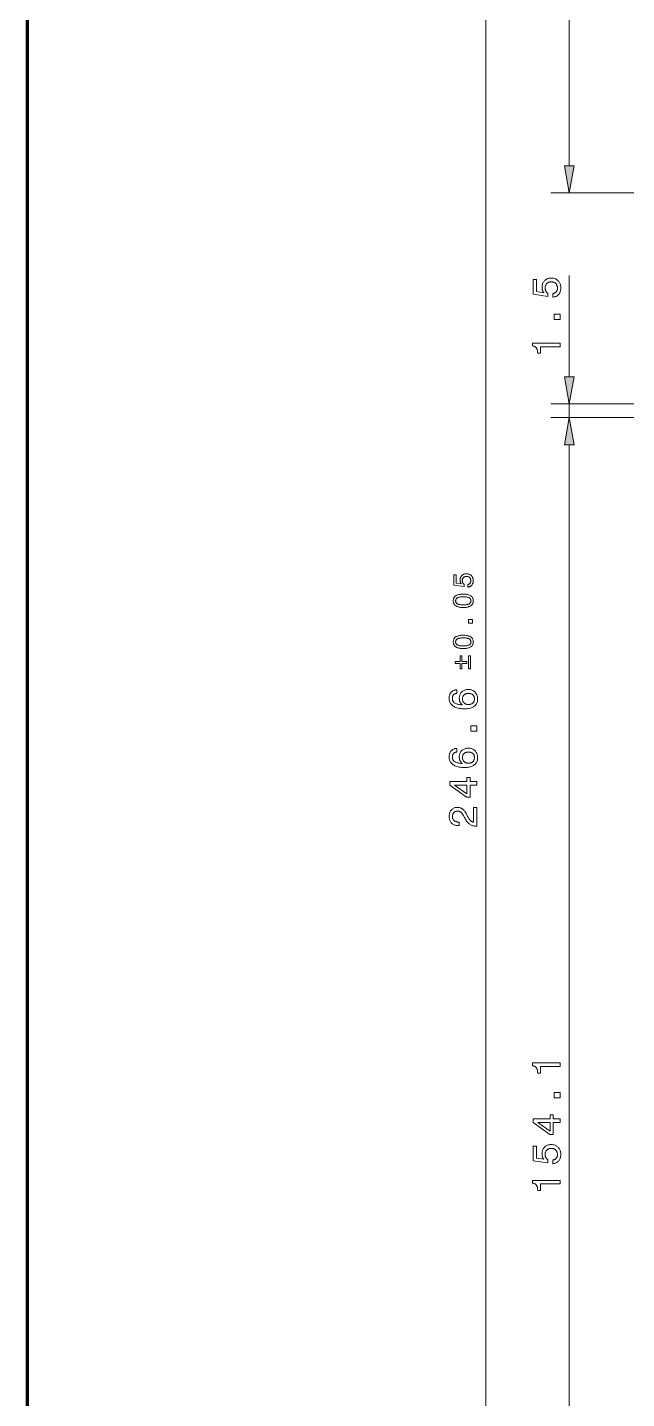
# Model space of a CAD drawing. Extents: x 5 to 409, y 5 to 583.
# Drawn here: x 5 to 70.3, y 239.7 to 389.2 of the extents above; entities that cross this region are included whole.
import ezdxf

# ---------------------------------------------------------------- set-up
doc = ezdxf.new("R2010")
doc.units = 0
doc.layers.add('DIMENSIONS', color=2, linetype='Continuous', lineweight=25)
doc.layers.add('OUTLINE', color=7, linetype='Continuous', lineweight=70)

msp = doc.modelspace()

# ---------------------------------------------------------------- linework, layer by layer
at = {"layer": 'DIMENSIONS', "lineweight": 13}
for p, q in [((54.98, 195.51), (54.98, 436.2)), ((64.06, 374.11), (64.06, 436.2)), ((111.7, 371.16), (62.06, 371.16)), ((98.2, 348.16), (62.06, 348.16)), ((98.2, 346.66), (62.06, 346.66)), ((98.2, 346.66), (62.06, 346.66)), ((64.06, 195.51), (64.06, 343.7))]:
    msp.add_line(p, q, dxfattribs=at)
at = {"layer": 'DIMENSIONS', "lineweight": 13, "ltscale": 0.276098}
msp.add_line((64.06, 351.11), (64.06, 362.16), dxfattribs=at)
at = {"layer": 'DIMENSIONS', "lineweight": 13, "ltscale": 0.0375}
msp.add_line((64.06, 346.66), (64.06, 348.16), dxfattribs=at)
at = {"layer": 'DIMENSIONS', "lineweight": 13, "ltscale": 0.05114}
msp.add_line((64.06, 341.66), (64.06, 343.7), dxfattribs=at)
at = {"layer": 'DIMENSIONS', "lineweight": 13}
for points in [[(63.53, 374.11), (64.06, 371.16), (64.58, 374.11)], [(62.27, 359.78), (62.27, 360.18), (62.32, 360.19), (62.36, 360.2), (62.4, 360.22), (62.44, 360.23), (62.48, 360.25), (62.52, 360.27), (62.55, 360.29), (62.58, 360.32), (62.61, 360.35), (62.64, 360.38), (62.66, 360.41), (62.69, 360.45), (62.71, 360.48), (62.72, 360.52), (62.74, 360.56), (62.75, 360.6), (62.76, 360.64), (62.77, 360.69), (62.77, 360.74), (62.77, 360.78), (62.77, 360.84), (62.76, 360.9), (62.75, 360.95), (62.74, 361.01), (62.72, 361.06), (62.7, 361.1), (62.68, 361.15), (62.65, 361.19), (62.62, 361.23), (62.59, 361.27), (62.55, 361.3), (62.51, 361.34), (62.47, 361.36), (62.42, 361.39), (62.37, 361.41), (62.33, 361.42), (62.27, 361.44), (62.22, 361.45), (62.16, 361.45), (62.1, 361.45), (62.04, 361.45), (61.99, 361.45), (61.93, 361.44), (61.88, 361.42), (61.83, 361.41), (61.78, 361.39), (61.74, 361.36), (61.69, 361.34), (61.65, 361.31), (61.62, 361.27), (61.58, 361.23), (61.55, 361.19), (61.52, 361.15), (61.5, 361.11), (61.48, 361.06), (61.46, 361.01), (61.45, 360.96), (61.44, 360.9), (61.44, 360.84), (61.44, 360.78), (61.44, 360.75), (61.44, 360.72), (61.44, 360.68), (61.45, 360.65), (61.45, 360.62), (61.46, 360.59), (61.47, 360.55), (61.48, 360.52), (61.49, 360.49), (61.51, 360.47), (61.52, 360.44), (61.54, 360.41), (61.55, 360.38), (61.57, 360.36), (61.59, 360.33), (61.61, 360.31), (61.64, 360.28), (61.66, 360.26), (61.69, 360.24), (61.71, 360.21), (61.71, 359.87), (60.12, 360.11), (60.12, 361.71), (60.48, 361.71), (60.48, 360.39), (61.28, 360.27), (61.27, 360.3), (61.25, 360.32), (61.23, 360.34), (61.22, 360.37), (61.2, 360.39), (61.19, 360.42), (61.17, 360.44), (61.16, 360.47), (61.15, 360.5), (61.14, 360.53), (61.13, 360.56), (61.12, 360.59), (61.11, 360.62), (61.11, 360.65), (61.1, 360.68), (61.1, 360.71), (61.09, 360.75), (61.09, 360.78), (61.09, 360.81), (61.09, 360.85), (61.09, 360.94), (61.1, 361.03), (61.11, 361.11), (61.13, 361.19), (61.16, 361.26), (61.19, 361.34), (61.22, 361.41), (61.27, 361.47), (61.31, 361.53), (61.36, 361.59), (61.42, 361.64), (61.48, 361.69), (61.54, 361.73), (61.61, 361.77), (61.68, 361.8), (61.75, 361.83), (61.83, 361.85), (61.91, 361.86), (62, 361.87), (62.08, 361.87), (62.18, 361.87), (62.26, 361.86), (62.35, 361.85), (62.43, 361.82), (62.51, 361.8), (62.59, 361.77), (62.66, 361.73), (62.72, 361.68), (62.79, 361.63), (62.85, 361.57), (62.9, 361.51), (62.95, 361.45), (63, 361.38), (63.04, 361.31), (63.07, 361.23), (63.09, 361.15), (63.12, 361.07), (63.13, 360.98), (63.14, 360.89), (63.14, 360.8), (63.14, 360.71), (63.13, 360.63), (63.12, 360.56), (63.1, 360.48), (63.08, 360.41), (63.06, 360.34), (63.02, 360.27), (62.99, 360.21), (62.95, 360.15), (62.9, 360.09), (62.85, 360.04), (62.8, 359.99), (62.75, 359.95), (62.69, 359.91), (62.63, 359.88), (62.56, 359.85), (62.49, 359.82), (62.42, 359.81), (62.35, 359.79)], [(63.06, 357.36), (62.41, 357.36), (62.41, 357.95), (63.06, 357.95)], [(63.06, 354.38), (60.92, 354.38), (60.92, 353.68), (60.62, 353.68), (60.61, 353.76), (60.61, 353.83), (60.6, 353.89), (60.59, 353.96), (60.58, 354.02), (60.56, 354.07), (60.54, 354.12), (60.52, 354.17), (60.5, 354.21), (60.47, 354.25), (60.44, 354.29), (60.41, 354.32), (60.38, 354.35), (60.34, 354.38), (60.3, 354.4), (60.25, 354.42), (60.2, 354.44), (60.15, 354.46), (60.09, 354.47), (60.04, 354.48), (60.04, 354.77), (63.06, 354.77)], [(63.53, 351.11), (64.06, 348.16), (64.58, 351.11)], [(64.58, 343.7), (64.06, 346.66), (63.53, 343.7)], [(64.58, 343.7), (64.06, 346.66), (63.53, 343.7)], [(52.99, 328.18), (52.99, 328.46), (53.02, 328.47), (53.05, 328.48), (53.08, 328.49), (53.11, 328.5), (53.13, 328.51), (53.16, 328.52), (53.18, 328.54), (53.2, 328.56), (53.22, 328.58), (53.24, 328.6), (53.26, 328.62), (53.28, 328.65), (53.29, 328.67), (53.3, 328.7), (53.31, 328.73), (53.32, 328.76), (53.33, 328.79), (53.33, 328.82), (53.33, 328.85), (53.33, 328.88), (53.33, 328.92), (53.33, 328.96), (53.32, 329), (53.31, 329.04), (53.3, 329.07), (53.29, 329.11), (53.27, 329.14), (53.25, 329.17), (53.23, 329.2), (53.21, 329.22), (53.18, 329.25), (53.15, 329.27), (53.12, 329.29), (53.09, 329.31), (53.06, 329.32), (53.02, 329.33), (52.99, 329.34), (52.95, 329.35), (52.91, 329.35), (52.87, 329.35), (52.83, 329.35), (52.79, 329.35), (52.75, 329.34), (52.71, 329.33), (52.68, 329.32), (52.64, 329.31), (52.61, 329.29), (52.58, 329.27), (52.55, 329.25), (52.53, 329.22), (52.5, 329.2), (52.48, 329.17), (52.46, 329.14), (52.45, 329.11), (52.43, 329.08), (52.42, 329.04), (52.41, 329), (52.41, 328.97), (52.4, 328.93), (52.4, 328.88), (52.4, 328.86), (52.4, 328.84), (52.41, 328.81), (52.41, 328.79), (52.41, 328.77), (52.42, 328.74), (52.42, 328.72), (52.43, 328.7), (52.44, 328.68), (52.45, 328.66), (52.46, 328.64), (52.47, 328.62), (52.48, 328.6), (52.5, 328.58), (52.51, 328.57), (52.52, 328.55), (52.54, 328.53), (52.56, 328.51), (52.58, 328.5), (52.59, 328.48), (52.59, 328.24), (51.48, 328.41), (51.48, 329.53), (51.73, 329.53), (51.73, 328.61), (52.29, 328.53), (52.28, 328.54), (52.27, 328.56), (52.26, 328.57), (52.25, 328.59), (52.24, 328.61), (52.23, 328.63), (52.22, 328.65), (52.21, 328.66), (52.2, 328.68), (52.19, 328.7), (52.19, 328.72), (52.18, 328.75), (52.18, 328.77), (52.17, 328.79), (52.17, 328.81), (52.16, 328.83), (52.16, 328.86), (52.16, 328.88), (52.16, 328.9), (52.16, 328.93), (52.16, 328.99), (52.17, 329.05), (52.18, 329.11), (52.19, 329.17), (52.21, 329.22), (52.23, 329.27), (52.25, 329.32), (52.28, 329.36), (52.31, 329.41), (52.35, 329.45), (52.39, 329.49), (52.43, 329.52), (52.48, 329.55), (52.52, 329.57), (52.57, 329.6), (52.62, 329.61), (52.68, 329.63), (52.73, 329.64), (52.79, 329.64), (52.85, 329.64), (52.92, 329.64), (52.98, 329.64), (53.04, 329.63), (53.1, 329.61), (53.15, 329.59), (53.21, 329.57), (53.26, 329.54), (53.3, 329.51), (53.35, 329.48), (53.39, 329.44), (53.43, 329.39), (53.46, 329.35), (53.49, 329.3), (53.52, 329.25), (53.54, 329.2), (53.56, 329.14), (53.58, 329.08), (53.59, 329.02), (53.59, 328.96), (53.59, 328.89), (53.59, 328.83), (53.59, 328.78), (53.58, 328.72), (53.57, 328.67), (53.55, 328.62), (53.53, 328.57), (53.51, 328.53), (53.49, 328.48), (53.46, 328.44), (53.43, 328.4), (53.39, 328.36), (53.36, 328.33), (53.32, 328.3), (53.28, 328.27), (53.23, 328.25), (53.19, 328.23), (53.14, 328.21), (53.09, 328.2), (53.04, 328.19)], [(52.51, 325.96), (52.41, 325.97), (52.31, 325.97), (52.21, 325.98), (52.12, 325.99), (52.04, 326.01), (51.96, 326.03), (51.89, 326.06), (51.82, 326.08), (51.76, 326.12), (51.7, 326.15), (51.65, 326.19), (51.6, 326.23), (51.56, 326.28), (51.52, 326.33), (51.49, 326.38), (51.47, 326.43), (51.45, 326.49), (51.43, 326.56), (51.42, 326.62), (51.42, 326.69), (51.42, 326.76), (51.43, 326.83), (51.45, 326.89), (51.46, 326.95), (51.49, 327.01), (51.52, 327.06), (51.56, 327.11), (51.6, 327.15), (51.64, 327.2), (51.7, 327.23), (51.75, 327.27), (51.82, 327.3), (51.89, 327.33), (51.96, 327.35), (52.04, 327.37), (52.12, 327.39), (52.21, 327.4), (52.31, 327.41), (52.41, 327.42), (52.51, 327.42), (52.61, 327.42), (52.71, 327.41), (52.81, 327.4), (52.9, 327.39), (52.98, 327.37), (53.06, 327.35), (53.13, 327.33), (53.2, 327.3), (53.26, 327.27), (53.32, 327.23), (53.37, 327.2), (53.42, 327.15), (53.46, 327.11), (53.5, 327.06), (53.53, 327.01), (53.55, 326.95), (53.57, 326.89), (53.58, 326.83), (53.59, 326.76), (53.59, 326.69), (53.59, 326.62), (53.58, 326.56), (53.57, 326.49), (53.55, 326.43), (53.53, 326.38), (53.5, 326.33), (53.46, 326.28), (53.42, 326.23), (53.37, 326.19), (53.32, 326.15), (53.26, 326.12), (53.2, 326.08), (53.13, 326.06), (53.06, 326.03), (52.98, 326.01), (52.89, 325.99), (52.81, 325.98), (52.71, 325.97), (52.61, 325.97)], [(52.51, 326.25), (52.59, 326.25), (52.67, 326.26), (52.75, 326.26), (52.82, 326.27), (52.89, 326.28), (52.95, 326.29), (53, 326.31), (53.06, 326.32), (53.1, 326.34), (53.15, 326.36), (53.18, 326.38), (53.22, 326.41), (53.25, 326.43), (53.27, 326.46), (53.3, 326.5), (53.31, 326.53), (53.33, 326.57), (53.34, 326.61), (53.34, 326.65), (53.35, 326.69), (53.34, 326.74), (53.34, 326.78), (53.33, 326.82), (53.31, 326.85), (53.3, 326.89), (53.27, 326.92), (53.25, 326.95), (53.22, 326.98), (53.19, 327), (53.15, 327.02), (53.11, 327.04), (53.06, 327.06), (53.01, 327.08), (52.95, 327.09), (52.89, 327.1), (52.82, 327.11), (52.75, 327.12), (52.68, 327.12), (52.6, 327.13), (52.51, 327.13), (52.42, 327.13), (52.34, 327.12), (52.27, 327.12), (52.2, 327.11), (52.13, 327.1), (52.07, 327.09), (52.01, 327.08), (51.96, 327.06), (51.91, 327.04), (51.87, 327.02), (51.83, 327), (51.8, 326.98), (51.77, 326.95), (51.74, 326.92), (51.72, 326.89), (51.7, 326.85), (51.69, 326.82), (51.68, 326.78), (51.67, 326.74), (51.67, 326.69), (51.67, 326.65), (51.68, 326.61), (51.69, 326.57), (51.7, 326.53), (51.72, 326.5), (51.74, 326.46), (51.77, 326.43), (51.8, 326.41), (51.83, 326.38), (51.87, 326.36), (51.92, 326.34), (51.96, 326.32), (52.02, 326.31), (52.07, 326.29), (52.13, 326.28), (52.2, 326.27), (52.27, 326.26), (52.35, 326.26), (52.43, 326.25)], [(53.53, 324.25), (53.08, 324.25), (53.08, 324.66), (53.53, 324.66)], [(52.51, 321.49), (52.41, 321.49), (52.31, 321.49), (52.21, 321.5), (52.12, 321.52), (52.04, 321.53), (51.96, 321.55), (51.89, 321.58), (51.82, 321.61), (51.76, 321.64), (51.7, 321.67), (51.65, 321.71), (51.6, 321.75), (51.56, 321.8), (51.52, 321.85), (51.49, 321.9), (51.47, 321.96), (51.45, 322.02), (51.43, 322.08), (51.42, 322.15), (51.42, 322.21), (51.42, 322.28), (51.43, 322.35), (51.45, 322.41), (51.46, 322.47), (51.49, 322.53), (51.52, 322.58), (51.56, 322.63), (51.6, 322.68), (51.64, 322.72), (51.7, 322.76), (51.75, 322.79), (51.82, 322.82), (51.89, 322.85), (51.96, 322.87), (52.04, 322.89), (52.12, 322.91), (52.21, 322.92), (52.31, 322.93), (52.41, 322.94), (52.51, 322.94), (52.61, 322.94), (52.71, 322.93), (52.81, 322.92), (52.9, 322.91), (52.98, 322.89), (53.06, 322.87), (53.13, 322.85), (53.2, 322.82), (53.26, 322.79), (53.32, 322.76), (53.37, 322.72), (53.42, 322.68), (53.46, 322.63), (53.5, 322.58), (53.53, 322.53), (53.55, 322.47), (53.57, 322.41), (53.58, 322.35), (53.59, 322.28), (53.59, 322.21), (53.59, 322.15), (53.58, 322.08), (53.57, 322.02), (53.55, 321.96), (53.53, 321.9), (53.5, 321.85), (53.46, 321.8), (53.42, 321.75), (53.37, 321.71), (53.32, 321.67), (53.26, 321.64), (53.2, 321.61), (53.13, 321.58), (53.06, 321.55), (52.98, 321.53), (52.89, 321.52), (52.81, 321.5), (52.71, 321.49), (52.61, 321.49)], [(52.51, 321.78), (52.59, 321.78), (52.67, 321.78), (52.75, 321.79), (52.82, 321.79), (52.89, 321.8), (52.95, 321.81), (53, 321.83), (53.06, 321.84), (53.1, 321.86), (53.15, 321.88), (53.18, 321.9), (53.22, 321.93), (53.25, 321.96), (53.27, 321.99), (53.3, 322.02), (53.31, 322.05), (53.33, 322.09), (53.34, 322.13), (53.34, 322.17), (53.35, 322.21), (53.34, 322.26), (53.34, 322.3), (53.33, 322.34), (53.31, 322.38), (53.3, 322.41), (53.27, 322.44), (53.25, 322.47), (53.22, 322.5), (53.19, 322.52), (53.15, 322.55), (53.11, 322.57), (53.06, 322.58), (53.01, 322.6), (52.95, 322.61), (52.89, 322.62), (52.82, 322.63), (52.75, 322.64), (52.68, 322.65), (52.6, 322.65), (52.51, 322.65), (52.42, 322.65), (52.34, 322.65), (52.27, 322.64), (52.2, 322.63), (52.13, 322.62), (52.07, 322.61), (52.01, 322.6), (51.96, 322.58), (51.91, 322.57), (51.87, 322.55), (51.83, 322.52), (51.8, 322.5), (51.77, 322.47), (51.74, 322.44), (51.72, 322.41), (51.7, 322.38), (51.69, 322.34), (51.68, 322.3), (51.67, 322.26), (51.67, 322.21), (51.67, 322.17), (51.68, 322.13), (51.69, 322.09), (51.7, 322.05), (51.72, 322.02), (51.74, 321.99), (51.77, 321.96), (51.8, 321.93), (51.83, 321.9), (51.87, 321.88), (51.92, 321.86), (51.96, 321.84), (52.02, 321.83), (52.07, 321.81), (52.13, 321.8), (52.2, 321.79), (52.27, 321.79), (52.35, 321.78), (52.43, 321.78)], [(52.88, 319.87), (52.35, 319.87), (52.35, 319.27), (52.15, 319.27), (52.15, 319.87), (51.63, 319.87), (51.63, 320.08), (52.15, 320.08), (52.15, 320.68), (52.35, 320.68), (52.35, 320.08), (52.88, 320.08)], [(53.08, 319.27), (53.08, 320.68), (53.29, 320.68), (53.29, 319.27)], [(51.8, 317), (51.8, 316.6), (51.75, 316.6), (51.71, 316.59), (51.67, 316.58), (51.63, 316.56), (51.59, 316.55), (51.55, 316.53), (51.52, 316.51), (51.49, 316.49), (51.46, 316.47), (51.44, 316.44), (51.41, 316.41), (51.39, 316.38), (51.38, 316.35), (51.36, 316.31), (51.35, 316.27), (51.33, 316.24), (51.33, 316.19), (51.32, 316.15), (51.32, 316.11), (51.32, 316.06), (51.32, 315.99), (51.33, 315.93), (51.34, 315.87), (51.36, 315.82), (51.38, 315.77), (51.41, 315.72), (51.45, 315.67), (51.49, 315.63), (51.53, 315.59), (51.58, 315.55), (51.64, 315.52), (51.7, 315.49), (51.77, 315.46), (51.85, 315.44), (51.92, 315.42), (52.01, 315.4), (52.1, 315.38), (52.19, 315.37), (52.3, 315.36), (52.4, 315.35), (52.37, 315.38), (52.34, 315.4), (52.31, 315.43), (52.29, 315.46), (52.26, 315.49), (52.24, 315.52), (52.21, 315.55), (52.19, 315.59), (52.17, 315.62), (52.16, 315.66), (52.14, 315.7), (52.13, 315.73), (52.11, 315.77), (52.1, 315.81), (52.09, 315.85), (52.09, 315.89), (52.08, 315.93), (52.08, 315.98), (52.07, 316.02), (52.07, 316.07), (52.07, 316.15), (52.08, 316.23), (52.1, 316.31), (52.12, 316.38), (52.14, 316.45), (52.17, 316.52), (52.21, 316.58), (52.25, 316.65), (52.29, 316.7), (52.34, 316.76), (52.4, 316.81), (52.46, 316.85), (52.52, 316.89), (52.59, 316.93), (52.66, 316.96), (52.74, 316.98), (52.81, 317), (52.89, 317.01), (52.98, 317.02), (53.06, 317.02), (53.15, 317.02), (53.24, 317.01), (53.32, 317), (53.4, 316.98), (53.47, 316.95), (53.54, 316.92), (53.61, 316.89), (53.67, 316.84), (53.73, 316.8), (53.79, 316.74), (53.84, 316.68), (53.89, 316.62), (53.93, 316.56), (53.97, 316.49), (54, 316.42), (54.03, 316.34), (54.05, 316.26), (54.06, 316.18), (54.07, 316.09), (54.07, 316.01), (54.07, 315.9), (54.06, 315.8), (54.04, 315.71), (54.01, 315.62), (53.98, 315.54), (53.94, 315.46), (53.89, 315.39), (53.84, 315.32), (53.78, 315.26), (53.71, 315.2), (53.63, 315.14), (53.55, 315.1), (53.46, 315.05), (53.36, 315.02), (53.26, 314.99), (53.15, 314.96), (53.04, 314.94), (52.92, 314.93), (52.79, 314.92), (52.65, 314.92), (52.5, 314.92), (52.35, 314.93), (52.2, 314.94), (52.07, 314.97), (51.94, 314.99), (51.82, 315.02), (51.7, 315.06), (51.6, 315.11), (51.5, 315.16), (51.41, 315.22), (51.32, 315.28), (51.25, 315.34), (51.18, 315.42), (51.12, 315.49), (51.08, 315.57), (51.04, 315.66), (51, 315.75), (50.98, 315.85), (50.97, 315.95), (50.97, 316.05), (50.97, 316.14), (50.97, 316.22), (50.98, 316.29), (51, 316.37), (51.02, 316.43), (51.04, 316.5), (51.07, 316.56), (51.1, 316.62), (51.14, 316.68), (51.18, 316.73), (51.23, 316.77), (51.28, 316.82), (51.33, 316.86), (51.38, 316.89), (51.44, 316.92), (51.51, 316.94), (51.57, 316.96), (51.64, 316.98), (51.72, 316.99)], [(53.07, 316.61), (53.01, 316.6), (52.96, 316.6), (52.9, 316.59), (52.85, 316.58), (52.81, 316.57), (52.76, 316.55), (52.72, 316.53), (52.68, 316.5), (52.64, 316.47), (52.6, 316.44), (52.57, 316.41), (52.54, 316.37), (52.51, 316.34), (52.49, 316.3), (52.47, 316.26), (52.45, 316.21), (52.44, 316.17), (52.43, 316.12), (52.43, 316.07), (52.43, 316.02), (52.43, 315.96), (52.43, 315.9), (52.44, 315.85), (52.45, 315.8), (52.47, 315.75), (52.49, 315.71), (52.51, 315.67), (52.54, 315.63), (52.57, 315.59), (52.6, 315.56), (52.63, 315.52), (52.67, 315.49), (52.71, 315.47), (52.76, 315.45), (52.8, 315.43), (52.85, 315.41), (52.9, 315.4), (52.96, 315.39), (53.01, 315.39), (53.07, 315.39), (53.13, 315.39), (53.19, 315.39), (53.24, 315.4), (53.29, 315.41), (53.34, 315.43), (53.39, 315.45), (53.43, 315.47), (53.48, 315.49), (53.52, 315.52), (53.55, 315.55), (53.59, 315.59), (53.62, 315.62), (53.64, 315.66), (53.67, 315.7), (53.68, 315.75), (53.7, 315.79), (53.71, 315.84), (53.72, 315.89), (53.73, 315.95), (53.73, 316), (53.73, 316.05), (53.72, 316.1), (53.71, 316.15), (53.7, 316.2), (53.68, 316.25), (53.66, 316.29), (53.64, 316.33), (53.61, 316.37), (53.58, 316.4), (53.55, 316.44), (53.51, 316.47), (53.47, 316.5), (53.43, 316.52), (53.38, 316.55), (53.34, 316.56), (53.29, 316.58), (53.24, 316.59), (53.18, 316.6), (53.13, 316.6)], [(53.98, 312.47), (53.34, 312.47), (53.34, 313.06), (53.98, 313.06)], [(51.8, 310.6), (51.8, 310.21), (51.75, 310.2), (51.71, 310.19), (51.67, 310.18), (51.63, 310.17), (51.59, 310.15), (51.55, 310.14), (51.52, 310.12), (51.49, 310.09), (51.46, 310.07), (51.44, 310.04), (51.41, 310.01), (51.39, 309.98), (51.38, 309.95), (51.36, 309.92), (51.35, 309.88), (51.33, 309.84), (51.33, 309.8), (51.32, 309.75), (51.32, 309.71), (51.32, 309.66), (51.32, 309.6), (51.33, 309.54), (51.34, 309.48), (51.36, 309.42), (51.38, 309.37), (51.41, 309.32), (51.45, 309.28), (51.49, 309.23), (51.53, 309.19), (51.58, 309.16), (51.64, 309.12), (51.7, 309.09), (51.77, 309.07), (51.85, 309.04), (51.92, 309.02), (52.01, 309), (52.1, 308.98), (52.19, 308.97), (52.3, 308.96), (52.4, 308.95), (52.37, 308.98), (52.34, 309.01), (52.31, 309.03), (52.29, 309.06), (52.26, 309.09), (52.24, 309.13), (52.21, 309.16), (52.19, 309.19), (52.17, 309.23), (52.16, 309.26), (52.14, 309.3), (52.13, 309.34), (52.11, 309.38), (52.1, 309.41), (52.09, 309.46), (52.09, 309.5), (52.08, 309.54), (52.08, 309.58), (52.07, 309.63), (52.07, 309.67), (52.07, 309.75), (52.08, 309.83), (52.1, 309.91), (52.12, 309.99), (52.14, 310.06), (52.17, 310.12), (52.21, 310.19), (52.25, 310.25), (52.29, 310.31), (52.34, 310.36), (52.4, 310.41), (52.46, 310.46), (52.52, 310.5), (52.59, 310.53), (52.66, 310.56), (52.74, 310.58), (52.81, 310.6), (52.89, 310.62), (52.98, 310.62), (53.06, 310.63), (53.15, 310.62), (53.24, 310.62), (53.32, 310.6), (53.4, 310.58), (53.47, 310.56), (53.54, 310.53), (53.61, 310.49), (53.67, 310.45), (53.73, 310.4), (53.79, 310.35), (53.84, 310.29), (53.89, 310.23), (53.93, 310.16), (53.97, 310.09), (54, 310.02), (54.03, 309.95), (54.05, 309.87), (54.06, 309.78), (54.07, 309.7), (54.07, 309.61), (54.07, 309.51), (54.06, 309.41), (54.04, 309.31), (54.01, 309.23), (53.98, 309.14), (53.94, 309.07), (53.89, 308.99), (53.84, 308.92), (53.78, 308.86), (53.71, 308.8), (53.63, 308.75), (53.55, 308.7), (53.46, 308.66), (53.36, 308.62), (53.26, 308.59), (53.15, 308.57), (53.04, 308.55), (52.92, 308.53), (52.79, 308.52), (52.65, 308.52), (52.5, 308.52), (52.35, 308.53), (52.2, 308.55), (52.07, 308.57), (51.94, 308.6), (51.82, 308.63), (51.7, 308.67), (51.6, 308.71), (51.5, 308.76), (51.41, 308.82), (51.32, 308.88), (51.25, 308.95), (51.18, 309.02), (51.12, 309.1), (51.08, 309.18), (51.04, 309.26), (51, 309.35), (50.98, 309.45), (50.97, 309.55), (50.97, 309.66), (50.97, 309.74), (50.97, 309.82), (50.98, 309.9), (51, 309.97), (51.02, 310.04), (51.04, 310.1), (51.07, 310.17), (51.1, 310.22), (51.14, 310.28), (51.18, 310.33), (51.23, 310.38), (51.28, 310.42), (51.33, 310.46), (51.38, 310.49), (51.44, 310.52), (51.51, 310.55), (51.57, 310.57), (51.64, 310.58), (51.72, 310.59)], [(53.07, 310.21), (53.01, 310.21), (52.96, 310.2), (52.9, 310.2), (52.85, 310.18), (52.81, 310.17), (52.76, 310.15), (52.72, 310.13), (52.68, 310.11), (52.64, 310.08), (52.6, 310.05), (52.57, 310.01), (52.54, 309.98), (52.51, 309.94), (52.49, 309.9), (52.47, 309.86), (52.45, 309.82), (52.44, 309.77), (52.43, 309.72), (52.43, 309.67), (52.43, 309.62), (52.43, 309.56), (52.43, 309.51), (52.44, 309.46), (52.45, 309.41), (52.47, 309.36), (52.49, 309.31), (52.51, 309.27), (52.54, 309.23), (52.57, 309.19), (52.6, 309.16), (52.63, 309.13), (52.67, 309.1), (52.71, 309.07), (52.76, 309.05), (52.8, 309.03), (52.85, 309.02), (52.9, 309.01), (52.96, 309), (53.01, 308.99), (53.07, 308.99), (53.13, 308.99), (53.19, 309), (53.24, 309.01), (53.29, 309.02), (53.34, 309.03), (53.39, 309.05), (53.43, 309.07), (53.48, 309.1), (53.52, 309.13), (53.55, 309.16), (53.59, 309.19), (53.62, 309.23), (53.64, 309.27), (53.67, 309.31), (53.68, 309.35), (53.7, 309.4), (53.71, 309.45), (53.72, 309.5), (53.73, 309.55), (53.73, 309.6), (53.73, 309.66), (53.72, 309.71), (53.71, 309.76), (53.7, 309.8), (53.68, 309.85), (53.66, 309.89), (53.64, 309.93), (53.61, 309.97), (53.58, 310.01), (53.55, 310.04), (53.51, 310.07), (53.47, 310.1), (53.43, 310.13), (53.38, 310.15), (53.34, 310.17), (53.29, 310.18), (53.24, 310.19), (53.18, 310.2), (53.13, 310.21)], [(53.98, 306.6), (53.24, 306.6), (53.24, 305.29), (52.86, 305.29), (51.05, 306.6), (51.05, 306.99), (52.9, 306.99), (52.9, 307.42), (53.24, 307.42), (53.24, 306.99), (53.98, 306.99)], [(52.9, 305.65), (52.9, 306.6), (51.55, 306.6)], [(53.98, 302.12), (53.97, 302.12), (53.88, 302.12), (53.8, 302.12), (53.72, 302.13), (53.64, 302.15), (53.56, 302.17), (53.49, 302.19), (53.42, 302.22), (53.35, 302.25), (53.29, 302.28), (53.23, 302.32), (53.17, 302.37), (53.11, 302.42), (53.05, 302.48), (52.99, 302.54), (52.93, 302.61), (52.87, 302.69), (52.81, 302.78), (52.75, 302.87), (52.7, 302.96), (52.64, 303.07), (52.5, 303.32), (52.47, 303.37), (52.45, 303.41), (52.42, 303.45), (52.39, 303.49), (52.37, 303.52), (52.34, 303.56), (52.31, 303.58), (52.28, 303.61), (52.25, 303.64), (52.22, 303.66), (52.19, 303.68), (52.15, 303.7), (52.12, 303.71), (52.09, 303.73), (52.05, 303.74), (52.01, 303.75), (51.98, 303.76), (51.94, 303.76), (51.9, 303.76), (51.85, 303.76), (51.81, 303.76), (51.76, 303.76), (51.72, 303.75), (51.68, 303.74), (51.64, 303.72), (51.6, 303.71), (51.57, 303.68), (51.53, 303.66), (51.5, 303.63), (51.47, 303.6), (51.44, 303.57), (51.42, 303.53), (51.4, 303.49), (51.38, 303.45), (51.36, 303.41), (51.35, 303.37), (51.34, 303.32), (51.33, 303.27), (51.32, 303.22), (51.32, 303.16), (51.33, 303.11), (51.33, 303.06), (51.34, 303.01), (51.35, 302.96), (51.37, 302.92), (51.39, 302.88), (51.41, 302.84), (51.44, 302.8), (51.47, 302.77), (51.51, 302.73), (51.55, 302.71), (51.59, 302.68), (51.63, 302.65), (51.68, 302.63), (51.73, 302.62), (51.78, 302.6), (51.84, 302.59), (51.89, 302.58), (51.96, 302.58), (52.02, 302.58), (52.06, 302.58), (52.06, 302.19), (51.99, 302.19), (51.9, 302.19), (51.81, 302.2), (51.73, 302.21), (51.65, 302.23), (51.57, 302.25), (51.5, 302.28), (51.43, 302.32), (51.36, 302.36), (51.3, 302.4), (51.24, 302.46), (51.19, 302.51), (51.14, 302.57), (51.1, 302.63), (51.06, 302.7), (51.03, 302.77), (51.01, 302.85), (50.99, 302.93), (50.98, 303.01), (50.97, 303.1), (50.97, 303.19), (50.97, 303.27), (50.97, 303.36), (50.99, 303.44), (51, 303.51), (51.03, 303.59), (51.05, 303.66), (51.09, 303.72), (51.12, 303.79), (51.16, 303.85), (51.21, 303.9), (51.26, 303.95), (51.32, 304), (51.37, 304.04), (51.43, 304.08), (51.5, 304.11), (51.56, 304.13), (51.63, 304.15), (51.7, 304.17), (51.78, 304.17), (51.86, 304.18), (51.92, 304.17), (51.98, 304.17), (52.04, 304.16), (52.09, 304.15), (52.15, 304.14), (52.2, 304.12), (52.26, 304.1), (52.31, 304.07), (52.35, 304.05), (52.4, 304.02), (52.45, 303.98), (52.49, 303.94), (52.54, 303.9), (52.58, 303.86), (52.62, 303.81), (52.66, 303.76), (52.7, 303.71), (52.73, 303.65), (52.77, 303.59), (52.81, 303.53), (52.93, 303.27), (52.97, 303.2), (53.01, 303.14), (53.04, 303.08), (53.08, 303.02), (53.11, 302.96), (53.15, 302.91), (53.18, 302.87), (53.21, 302.83), (53.24, 302.79), (53.27, 302.76), (53.3, 302.73), (53.34, 302.7), (53.37, 302.67), (53.4, 302.65), (53.43, 302.63), (53.47, 302.61), (53.5, 302.59), (53.54, 302.57), (53.58, 302.56), (53.61, 302.55), (53.61, 304.18), (53.98, 304.18)], [(63.06, 275.92), (60.92, 275.92), (60.92, 275.22), (60.62, 275.22), (60.61, 275.3), (60.61, 275.37), (60.6, 275.44), (60.59, 275.5), (60.58, 275.56), (60.56, 275.62), (60.54, 275.67), (60.52, 275.71), (60.5, 275.76), (60.47, 275.8), (60.44, 275.83), (60.41, 275.87), (60.38, 275.9), (60.34, 275.92), (60.3, 275.95), (60.25, 275.97), (60.2, 275.99), (60.15, 276), (60.09, 276.01), (60.04, 276.02), (60.04, 276.32), (63.06, 276.32)], [(63.06, 272.5), (62.41, 272.5), (62.41, 273.1), (63.06, 273.1)], [(63.06, 269.84), (62.31, 269.84), (62.31, 268.52), (61.93, 268.52), (60.12, 269.84), (60.12, 270.23), (61.97, 270.23), (61.97, 270.66), (62.31, 270.66), (62.31, 270.23), (63.06, 270.23)], [(61.97, 268.89), (61.97, 269.84), (60.62, 269.84)], [(62.27, 265.34), (62.27, 265.74), (62.32, 265.75), (62.36, 265.76), (62.4, 265.77), (62.44, 265.79), (62.48, 265.8), (62.52, 265.82), (62.55, 265.85), (62.58, 265.87), (62.61, 265.9), (62.64, 265.93), (62.66, 265.96), (62.69, 266), (62.71, 266.04), (62.72, 266.07), (62.74, 266.11), (62.75, 266.15), (62.76, 266.2), (62.77, 266.24), (62.77, 266.29), (62.77, 266.34), (62.77, 266.4), (62.76, 266.45), (62.75, 266.51), (62.74, 266.56), (62.72, 266.61), (62.7, 266.66), (62.68, 266.7), (62.65, 266.74), (62.62, 266.78), (62.59, 266.82), (62.55, 266.86), (62.51, 266.89), (62.47, 266.92), (62.42, 266.94), (62.37, 266.96), (62.33, 266.98), (62.27, 266.99), (62.22, 267), (62.16, 267), (62.1, 267.01), (62.04, 267), (61.99, 267), (61.93, 266.99), (61.88, 266.98), (61.83, 266.96), (61.78, 266.94), (61.74, 266.92), (61.69, 266.89), (61.65, 266.86), (61.62, 266.82), (61.58, 266.79), (61.55, 266.75), (61.52, 266.7), (61.5, 266.66), (61.48, 266.61), (61.46, 266.56), (61.45, 266.51), (61.44, 266.46), (61.44, 266.4), (61.44, 266.34), (61.44, 266.3), (61.44, 266.27), (61.44, 266.24), (61.45, 266.2), (61.45, 266.17), (61.46, 266.14), (61.47, 266.11), (61.48, 266.08), (61.49, 266.05), (61.51, 266.02), (61.52, 265.99), (61.54, 265.96), (61.55, 265.94), (61.57, 265.91), (61.59, 265.88), (61.61, 265.86), (61.64, 265.83), (61.66, 265.81), (61.69, 265.79), (61.71, 265.77), (61.71, 265.42), (60.12, 265.66), (60.12, 267.26), (60.48, 267.26), (60.48, 265.95), (61.28, 265.83), (61.27, 265.85), (61.25, 265.87), (61.23, 265.9), (61.22, 265.92), (61.2, 265.95), (61.19, 265.97), (61.17, 266), (61.16, 266.02), (61.15, 266.05), (61.14, 266.08), (61.13, 266.11), (61.12, 266.14), (61.11, 266.17), (61.11, 266.2), (61.1, 266.23), (61.1, 266.27), (61.09, 266.3), (61.09, 266.33), (61.09, 266.37), (61.09, 266.4), (61.09, 266.49), (61.1, 266.58), (61.11, 266.66), (61.13, 266.74), (61.16, 266.82), (61.19, 266.89), (61.22, 266.96), (61.27, 267.02), (61.31, 267.09), (61.36, 267.14), (61.42, 267.2), (61.48, 267.25), (61.54, 267.29), (61.61, 267.32), (61.68, 267.36), (61.75, 267.38), (61.83, 267.4), (61.91, 267.41), (62, 267.42), (62.08, 267.43), (62.18, 267.42), (62.26, 267.41), (62.35, 267.4), (62.43, 267.38), (62.51, 267.35), (62.59, 267.32), (62.66, 267.28), (62.72, 267.23), (62.79, 267.18), (62.85, 267.13), (62.9, 267.07), (62.95, 267), (63, 266.93), (63.04, 266.86), (63.07, 266.78), (63.09, 266.7), (63.12, 266.62), (63.13, 266.53), (63.14, 266.44), (63.14, 266.35), (63.14, 266.27), (63.13, 266.19), (63.12, 266.11), (63.1, 266.03), (63.08, 265.96), (63.06, 265.89), (63.02, 265.83), (62.99, 265.77), (62.95, 265.7), (62.9, 265.65), (62.85, 265.59), (62.8, 265.55), (62.75, 265.5), (62.69, 265.46), (62.63, 265.43), (62.56, 265.4), (62.49, 265.38), (62.42, 265.36), (62.35, 265.35)], [(63.06, 263.13), (60.92, 263.13), (60.92, 262.43), (60.62, 262.43), (60.61, 262.51), (60.61, 262.58), (60.6, 262.65), (60.59, 262.71), (60.58, 262.77), (60.56, 262.82), (60.54, 262.87), (60.52, 262.92), (60.5, 262.97), (60.47, 263), (60.44, 263.04), (60.41, 263.07), (60.38, 263.1), (60.34, 263.13), (60.3, 263.16), (60.25, 263.18), (60.2, 263.19), (60.15, 263.21), (60.09, 263.22), (60.04, 263.23), (60.04, 263.52), (63.06, 263.52)]]:
    msp.add_lwpolyline(points, close=True, dxfattribs=at)
for points in [[(63.53, 374.11), (64.06, 371.16), (63.53, 374.11), (64.58, 374.11)], [(63.53, 351.11), (64.06, 348.16), (63.53, 351.11), (64.58, 351.11)], [(64.58, 343.7), (64.06, 346.66), (64.58, 343.7), (63.53, 343.7)], [(64.58, 343.7), (64.06, 346.66), (64.58, 343.7), (63.53, 343.7)]]:
    msp.add_solid(points, dxfattribs=at)
at = {"layer": 'OUTLINE'}
msp.add_line((5, 5), (5, 583), dxfattribs=at)

doc.saveas('drawing.dxf')
